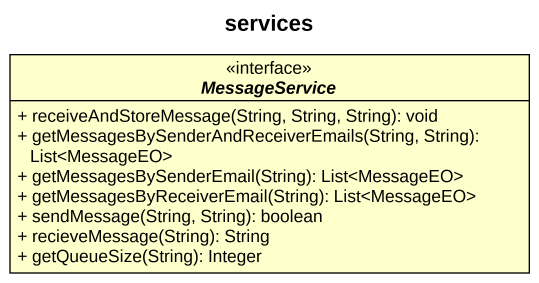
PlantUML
@startuml
title services
hide circle
hide empty members
skinparam classAttributeIconSize 0
interface MessageService <<interface>> {
  + receiveAndStoreMessage(String, String, String): void
  + getMessagesBySenderAndReceiverEmails(String, String): List<MessageEO>
  + getMessagesBySenderEmail(String): List<MessageEO>
  + getMessagesByReceiverEmail(String): List<MessageEO>
  + sendMessage(String, String): boolean
  + recieveMessage(String): String
  + getQueueSize(String): Integer
}
@enduml
